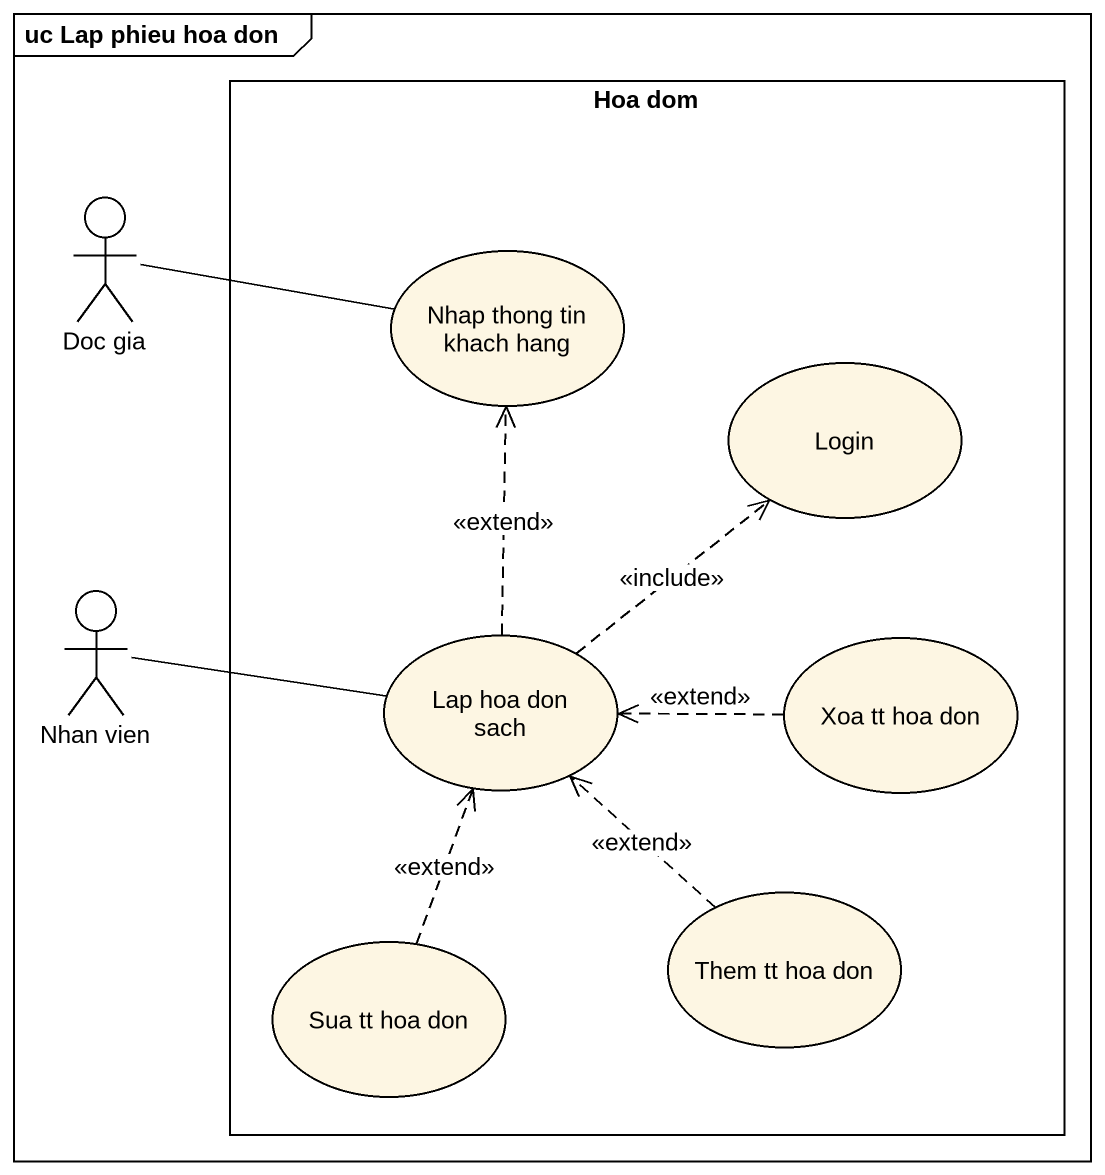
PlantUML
@startuml
mainframe uc Lap phieu hoa don
rectangle "Hoa dom" as Hoa_dom {
  usecase "Nhap thong tin khach hang" as Nhap_thong_tin_khach_hang
  usecase Login
  usecase "Lap hoa don sach" as Lap_hoa_don_sach
  usecase "Xoa tt hoa don" as Xoa_tt_hoa_don
  usecase "Them tt hoa don" as Them_tt_hoa_don
  usecase "Sua tt hoa don" as Sua_tt_hoa_don
}
actor "Doc gia" as Doc_gia
actor "Nhan vien" as Nhan_vien
Doc_gia -right- Nhap_thong_tin_khach_hang
Nhan_vien -right- Lap_hoa_don_sach
Lap_hoa_don_sach .up.> Nhap_thong_tin_khach_hang : <<extend>>
Lap_hoa_don_sach .up.> Login : <<include>>
Xoa_tt_hoa_don .left.> Lap_hoa_don_sach : <<extend>>
Them_tt_hoa_don .up.> Lap_hoa_don_sach : <<extend>>
Sua_tt_hoa_don .up.> Lap_hoa_don_sach : <<extend>>
@enduml
